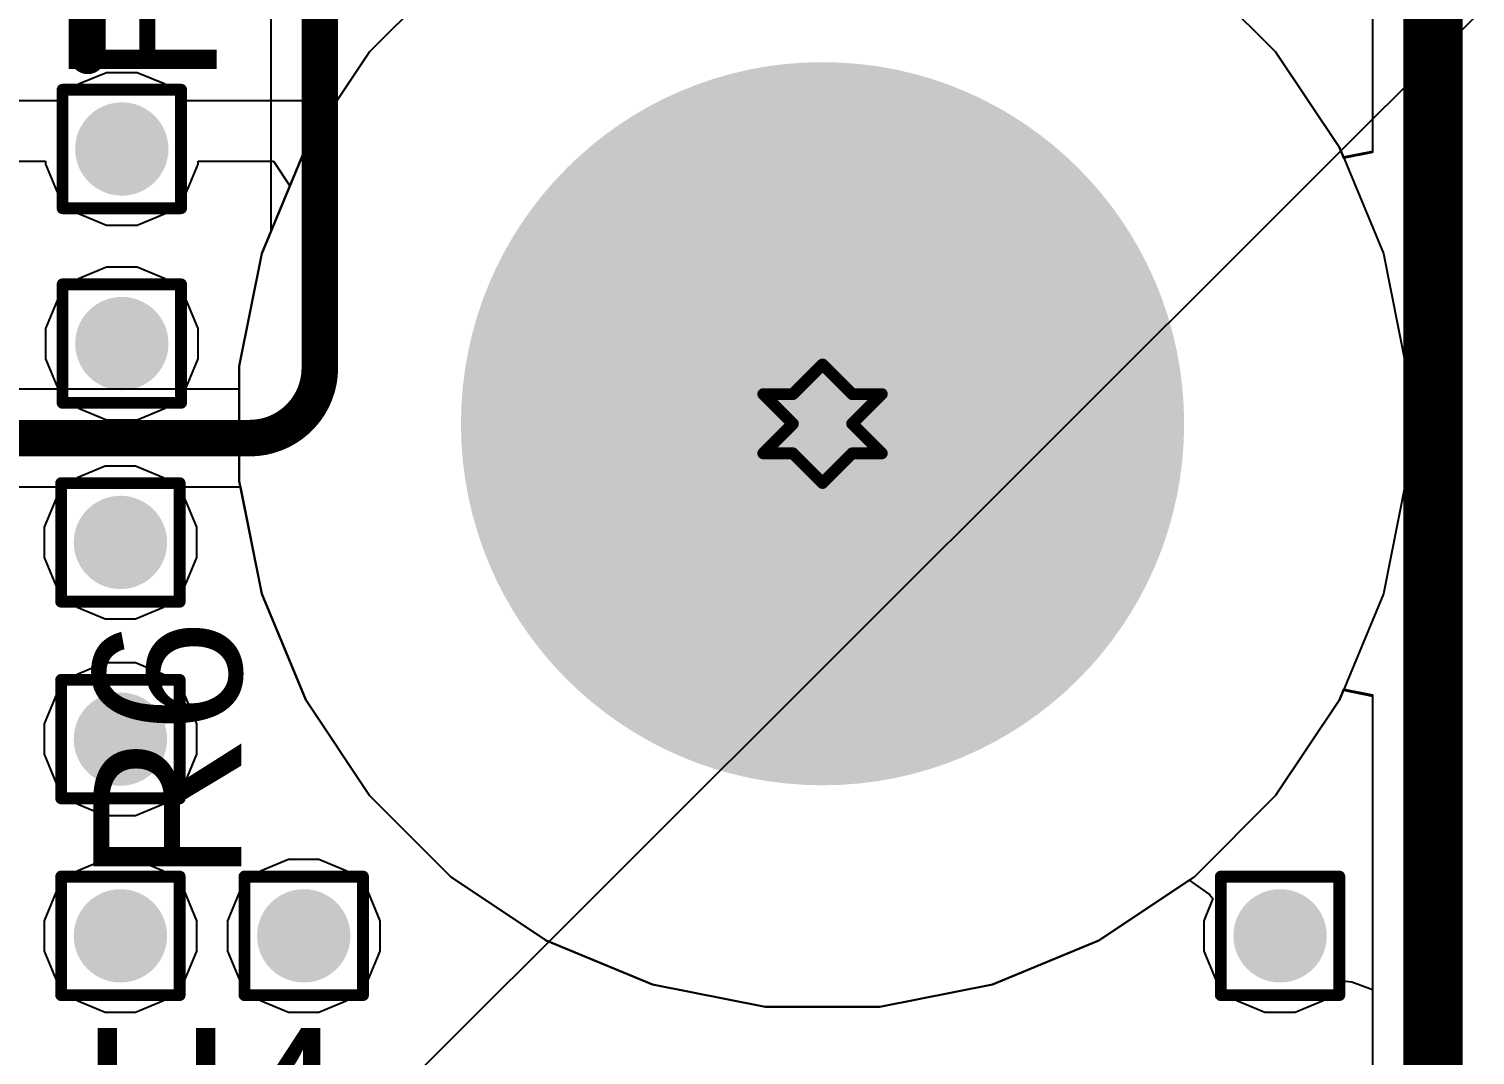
# Model space of a CAD drawing. Header units: inches. Extents: x -12 to 5355, y -7 to 5366.
# Drawn here: x 29.11 to 35.31, y 50.07 to 54.47 of the extents above; entities that cross this region are included whole.
import ezdxf

# ---------------------------------------------------------------- set-up
doc = ezdxf.new("R2010")
doc.units = ezdxf.units.IN
for name, color, linetype in [('Board Outline', 216, 'Continuous'), ('BOTTOM LAYER', 5, 'Continuous'), ('Bottom Solder', 6, 'Continuous'), ('Drill Drawing', 1, 'Continuous'), ('GROUND1', 16, 'Continuous'), ('GROUND2', 156, 'Continuous'), ('Multi-Layer', 9, 'Continuous'), ('Pad Holes', 156, 'Continuous'), ('POWER', 76, 'Continuous'), ('SIGNAL', 90, 'Continuous'), ('TOP LAYER', 1, 'Continuous'), ('Top Overlay', 2, 'Continuous'), ('Top Solder', 216, 'Continuous'), ('Via Holes', 16, 'Continuous')]:
    doc.layers.add(name, color=color, linetype=linetype)
doc.styles.add('Arial', font='', dxfattribs={"height": 0.2})
doc.styles.get('Arial').set_extended_font_data('Arial')

# ---------------------------------------------------------------- blocks, each defined once
blk = doc.blocks.new('14_VSON__4_3__B_16')
at = {"layer": 'Bottom Solder'}
blk.add_line((-0.3883, -2.2583), (-5340.3593, -5334.8835), dxfattribs=at)

msp = doc.modelspace()

# ---------------------------------------------------------------- hatches: boundary and pattern name
at = {"layer": 'BOTTOM LAYER'}
h = msp.add_hatch(color=5, dxfattribs=at)
edge = h.paths.add_edge_path()
edge.add_arc((29.5084, 53.9589), 0.2, 0, 360)
h = msp.add_hatch(color=5, dxfattribs=at)
edge = h.paths.add_edge_path()
edge.add_arc((29.5084, 53.1247), 0.2, 0, 360)
h = msp.add_hatch(color=5, dxfattribs=at)
edge = h.paths.add_edge_path()
edge.add_arc((29.5024, 52.2724), 0.2, 0, 360)
h = msp.add_hatch(color=5, dxfattribs=at)
edge = h.paths.add_edge_path()
edge.add_arc((29.5024, 51.4291), 0.2, 0, 360)
h = msp.add_hatch(color=5, dxfattribs=at)
edge = h.paths.add_edge_path()
edge.add_arc((29.5024, 50.5858), 0.2, 0, 360)
h = msp.add_hatch(color=5, dxfattribs=at)
edge = h.paths.add_edge_path()
edge.add_arc((30.2882, 50.5858), 0.2, 0, 360)
h = msp.add_hatch(color=5, dxfattribs=at)
edge = h.paths.add_edge_path()
edge.add_arc((34.4732, 50.5858), 0.2, 0, 360)
at = {"layer": 'Bottom Solder'}
h = msp.add_hatch(color=6, dxfattribs=at)
edge = h.paths.add_edge_path()
edge.add_arc((32.512, 52.7812), 0.0762, 0, 360)
at = {"layer": 'GROUND1'}
h = msp.add_hatch(color=16, dxfattribs=at)
edge = h.paths.add_edge_path()
edge.add_arc((29.5084, 53.9589), 0.2, 0, 360)
h = msp.add_hatch(color=16, dxfattribs=at)
edge = h.paths.add_edge_path()
edge.add_arc((29.5084, 53.1247), 0.2, 0, 360)
h = msp.add_hatch(color=16, dxfattribs=at)
edge = h.paths.add_edge_path()
edge.add_arc((29.5024, 52.2724), 0.2, 0, 360)
h = msp.add_hatch(color=16, dxfattribs=at)
edge = h.paths.add_edge_path()
edge.add_arc((29.5024, 51.4291), 0.2, 0, 360)
h = msp.add_hatch(color=16, dxfattribs=at)
edge = h.paths.add_edge_path()
edge.add_arc((29.5024, 50.5858), 0.2, 0, 360)
h = msp.add_hatch(color=16, dxfattribs=at)
edge = h.paths.add_edge_path()
edge.add_arc((30.2882, 50.5858), 0.2, 0, 360)
h = msp.add_hatch(color=16, dxfattribs=at)
edge = h.paths.add_edge_path()
edge.add_arc((34.4732, 50.5858), 0.2, 0, 360)
at = {"layer": 'GROUND2'}
h = msp.add_hatch(color=156, dxfattribs=at)
edge = h.paths.add_edge_path()
edge.add_arc((29.5084, 53.9589), 0.2, 0, 360)
h = msp.add_hatch(color=156, dxfattribs=at)
edge = h.paths.add_edge_path()
edge.add_arc((29.5084, 53.1247), 0.2, 0, 360)
h = msp.add_hatch(color=156, dxfattribs=at)
edge = h.paths.add_edge_path()
edge.add_arc((29.5024, 52.2724), 0.2, 0, 360)
h = msp.add_hatch(color=156, dxfattribs=at)
edge = h.paths.add_edge_path()
edge.add_arc((29.5024, 51.4291), 0.2, 0, 360)
h = msp.add_hatch(color=156, dxfattribs=at)
edge = h.paths.add_edge_path()
edge.add_arc((29.5024, 50.5858), 0.2, 0, 360)
h = msp.add_hatch(color=156, dxfattribs=at)
edge = h.paths.add_edge_path()
edge.add_arc((30.2882, 50.5858), 0.2, 0, 360)
h = msp.add_hatch(color=156, dxfattribs=at)
edge = h.paths.add_edge_path()
edge.add_arc((34.4732, 50.5858), 0.2, 0, 360)
at = {"layer": 'Pad Holes'}
h = msp.add_hatch(color=7, dxfattribs=at)
edge = h.paths.add_edge_path()
edge.add_arc((32.512, 52.7812), 1.55, 0, 360)
at = {"layer": 'POWER'}
h = msp.add_hatch(color=76, dxfattribs=at)
edge = h.paths.add_edge_path()
edge.add_arc((29.5084, 53.9589), 0.2, 0, 360)
h = msp.add_hatch(color=76, dxfattribs=at)
edge = h.paths.add_edge_path()
edge.add_arc((29.5084, 53.1247), 0.2, 0, 360)
h = msp.add_hatch(color=76, dxfattribs=at)
edge = h.paths.add_edge_path()
edge.add_arc((29.5024, 52.2724), 0.2, 0, 360)
h = msp.add_hatch(color=76, dxfattribs=at)
edge = h.paths.add_edge_path()
edge.add_arc((29.5024, 51.4291), 0.2, 0, 360)
h = msp.add_hatch(color=76, dxfattribs=at)
edge = h.paths.add_edge_path()
edge.add_arc((29.5024, 50.5858), 0.2, 0, 360)
h = msp.add_hatch(color=76, dxfattribs=at)
edge = h.paths.add_edge_path()
edge.add_arc((30.2882, 50.5858), 0.2, 0, 360)
h = msp.add_hatch(color=76, dxfattribs=at)
edge = h.paths.add_edge_path()
edge.add_arc((34.4732, 50.5858), 0.2, 0, 360)
at = {"layer": 'SIGNAL'}
h = msp.add_hatch(color=90, dxfattribs=at)
edge = h.paths.add_edge_path()
edge.add_arc((29.5084, 53.9589), 0.2, 0, 360)
h = msp.add_hatch(color=90, dxfattribs=at)
edge = h.paths.add_edge_path()
edge.add_arc((29.5084, 53.1247), 0.2, 0, 360)
h = msp.add_hatch(color=90, dxfattribs=at)
edge = h.paths.add_edge_path()
edge.add_arc((29.5024, 52.2724), 0.2, 0, 360)
h = msp.add_hatch(color=90, dxfattribs=at)
edge = h.paths.add_edge_path()
edge.add_arc((29.5024, 51.4291), 0.2, 0, 360)
h = msp.add_hatch(color=90, dxfattribs=at)
edge = h.paths.add_edge_path()
edge.add_arc((29.5024, 50.5858), 0.2, 0, 360)
h = msp.add_hatch(color=90, dxfattribs=at)
edge = h.paths.add_edge_path()
edge.add_arc((30.2882, 50.5858), 0.2, 0, 360)
h = msp.add_hatch(color=90, dxfattribs=at)
edge = h.paths.add_edge_path()
edge.add_arc((34.4732, 50.5858), 0.2, 0, 360)
at = {"layer": 'TOP LAYER'}
h = msp.add_hatch(color=1, dxfattribs=at)
edge = h.paths.add_edge_path()
edge.add_arc((29.5084, 53.9589), 0.2, 0, 360)
h = msp.add_hatch(color=1, dxfattribs=at)
edge = h.paths.add_edge_path()
edge.add_arc((29.5084, 53.1247), 0.2, 0, 360)
h = msp.add_hatch(color=1, dxfattribs=at)
edge = h.paths.add_edge_path()
edge.add_arc((29.5024, 52.2724), 0.2, 0, 360)
h = msp.add_hatch(color=1, dxfattribs=at)
edge = h.paths.add_edge_path()
edge.add_arc((29.5024, 51.4291), 0.2, 0, 360)
h = msp.add_hatch(color=1, dxfattribs=at)
edge = h.paths.add_edge_path()
edge.add_arc((29.5024, 50.5858), 0.2, 0, 360)
h = msp.add_hatch(color=1, dxfattribs=at)
edge = h.paths.add_edge_path()
edge.add_arc((30.2882, 50.5858), 0.2, 0, 360)
h = msp.add_hatch(color=1, dxfattribs=at)
edge = h.paths.add_edge_path()
edge.add_arc((34.4732, 50.5858), 0.2, 0, 360)
at = {"layer": 'Top Solder'}
h = msp.add_hatch(color=216, dxfattribs=at)
edge = h.paths.add_edge_path()
edge.add_arc((32.512, 52.7812), 0.0762, 0, 360)
at = {"layer": 'Via Holes'}
h = msp.add_hatch(color=7, dxfattribs=at)
edge = h.paths.add_edge_path()
edge.add_arc((29.5084, 53.9589), 0.1, 0, 360)
h = msp.add_hatch(color=7, dxfattribs=at)
edge = h.paths.add_edge_path()
edge.add_arc((29.5084, 53.1247), 0.1, 0, 360)
h = msp.add_hatch(color=7, dxfattribs=at)
edge = h.paths.add_edge_path()
edge.add_arc((29.5024, 52.2724), 0.1, 0, 360)
h = msp.add_hatch(color=7, dxfattribs=at)
edge = h.paths.add_edge_path()
edge.add_arc((29.5024, 51.4291), 0.1, 0, 360)
h = msp.add_hatch(color=7, dxfattribs=at)
edge = h.paths.add_edge_path()
edge.add_arc((29.5024, 50.5858), 0.1, 0, 360)
h = msp.add_hatch(color=7, dxfattribs=at)
edge = h.paths.add_edge_path()
edge.add_arc((30.2882, 50.5858), 0.1, 0, 360)
h = msp.add_hatch(color=7, dxfattribs=at)
edge = h.paths.add_edge_path()
edge.add_arc((34.4732, 50.5858), 0.1, 0, 360)

# ---------------------------------------------------------------- linework, layer by layer
at = {"layer": 'Board Outline'}
msp.add_lwpolyline([(35.1282, 75.0062, 0.254, 0.254, 0), (35.1282, 0, 0.254, 0.254, 0)], format="xyseb", dxfattribs=at)
at = {"layer": 'BOTTOM LAYER'}
for p, q in [((34.8692, 62.357), (34.8692, 53.9486)), ((30.1478, 58.4719), (30.1478, 53.6064)), ((34.4539, 54.3749), (34.1057, 54.7231)), ((34.7275, 53.9654), (34.4539, 54.3749)), ((34.7447, 53.9238), (34.7275, 53.9654)), ((34.8692, 53.9486), (34.7447, 53.9238)), ((30.1478, 53.6064), (30.1081, 53.5104)), ((30.1081, 53.5104), (30.012, 53.0274)), ((30.012, 53.0274), (30.012, 52.9287)), ((30.012, 52.9287), (28.8282, 52.9287)), ((28.8282, 52.51), (30.017, 52.51)), ((30.017, 52.51), (30.1081, 52.052)), ((30.1081, 52.052), (30.2965, 51.597)), ((34.7275, 51.597), (34.7447, 51.6385)), ((34.7447, 51.6385), (34.8692, 51.6138)), ((30.2965, 51.597), (30.5701, 51.1875)), ((34.4539, 51.1875), (34.7275, 51.597)), ((34.8692, 51.6138), (34.8692, 0.259)), ((30.5701, 51.1875), (30.9183, 50.8393)), ((34.1057, 50.8393), (34.4539, 51.1875)), ((30.9183, 50.8393), (31.3278, 50.5657)), ((33.6962, 50.5657), (34.1057, 50.8393)), ((31.3278, 50.5657), (31.7828, 50.3773)), ((33.2412, 50.3773), (33.6962, 50.5657)), ((31.7828, 50.3773), (32.2658, 50.2812)), ((32.7582, 50.2812), (33.2412, 50.3773)), ((32.2658, 50.2812), (32.7582, 50.2812))]:
    msp.add_line(p, q, dxfattribs=at)
for points in [[(30.3572, 53.0204, 0.1567, 0.1567, 0), (30.3572, 59.4104, 0.1567, 0.1567, 0)], [(29.3624, 54.356, 0.1524, 0.1524, 0), (29.3624, 57.65, 0.1524, 0.1524, 0)], [(30.3572, 53.0204, 0.1567, 0.1567, -0.414214), (30.0562, 52.7194, 0.1567, 0.1567, 0)], [(28.5752, 52.7194, 0.1567, 0.1567, 0), (30.0562, 52.7194, 0.1567, 0.1567, 0)]]:
    msp.add_lwpolyline(points, format="xyseb", dxfattribs=at)
for points in [[(29.3243, 54.356, 0.0762, 0.0762, 1), (29.4005, 54.356, 0.0762, 0.0762, 1)], [(30.318, 53.0204, 0.0783, 0.0783, 1), (30.3964, 53.0204, 0.0783, 0.0783, 1)], [(30.318, 53.0204, 0.0783, 0.0783, 1), (30.3964, 53.0204, 0.0783, 0.0783, 1)], [(30.017, 52.7194, 0.0783, 0.0783, 1), (30.0953, 52.7194, 0.0783, 0.0783, 1)], [(30.017, 52.7194, 0.0783, 0.0783, 1), (30.0953, 52.7194, 0.0783, 0.0783, 1)]]:
    msp.add_lwpolyline(points, format="xyseb", close=True, dxfattribs=at)
at = {"layer": 'Drill Drawing'}
for points in [[(29.2544, 54.2129, 0.0508, 0.0508, 0), (29.7624, 54.2129, 0.0508, 0.0508, 0)], [(29.2544, 53.7049, 0.0508, 0.0508, 0), (29.2544, 54.2129, 0.0508, 0.0508, 0)], [(29.7624, 53.7049, 0.0508, 0.0508, 0), (29.7624, 54.2129, 0.0508, 0.0508, 0)], [(29.2544, 53.7049, 0.0508, 0.0508, 0), (29.7624, 53.7049, 0.0508, 0.0508, 0)], [(29.2544, 53.3787, 0.0508, 0.0508, 0), (29.7624, 53.3787, 0.0508, 0.0508, 0)], [(29.2544, 52.8707, 0.0508, 0.0508, 0), (29.2544, 53.3787, 0.0508, 0.0508, 0)], [(29.7624, 52.8707, 0.0508, 0.0508, 0), (29.7624, 53.3787, 0.0508, 0.0508, 0)], [(32.385, 52.9082, 0.0508, 0.0508, 0), (32.512, 53.0352, 0.0508, 0.0508, 0)], [(32.512, 53.0352, 0.0508, 0.0508, 0), (32.639, 52.9082, 0.0508, 0.0508, 0)], [(29.2544, 52.8707, 0.0508, 0.0508, 0), (29.7624, 52.8707, 0.0508, 0.0508, 0)], [(32.258, 52.9082, 0.0508, 0.0508, 0), (32.385, 52.7812, 0.0508, 0.0508, 0)], [(32.258, 52.9082, 0.0508, 0.0508, 0), (32.385, 52.9082, 0.0508, 0.0508, 0)], [(32.639, 52.9082, 0.0508, 0.0508, 0), (32.766, 52.9082, 0.0508, 0.0508, 0)], [(32.639, 52.7812, 0.0508, 0.0508, 0), (32.766, 52.9082, 0.0508, 0.0508, 0)], [(32.258, 52.6542, 0.0508, 0.0508, 0), (32.385, 52.7812, 0.0508, 0.0508, 0)], [(32.639, 52.7812, 0.0508, 0.0508, 0), (32.766, 52.6542, 0.0508, 0.0508, 0)], [(32.258, 52.6542, 0.0508, 0.0508, 0), (32.385, 52.6542, 0.0508, 0.0508, 0)], [(32.385, 52.6542, 0.0508, 0.0508, 0), (32.512, 52.5272, 0.0508, 0.0508, 0)], [(32.512, 52.5272, 0.0508, 0.0508, 0), (32.639, 52.6542, 0.0508, 0.0508, 0)], [(32.639, 52.6542, 0.0508, 0.0508, 0), (32.766, 52.6542, 0.0508, 0.0508, 0)], [(29.2484, 52.5264, 0.0508, 0.0508, 0), (29.7564, 52.5264, 0.0508, 0.0508, 0)], [(29.2484, 52.0184, 0.0508, 0.0508, 0), (29.2484, 52.5264, 0.0508, 0.0508, 0)], [(29.7564, 52.0184, 0.0508, 0.0508, 0), (29.7564, 52.5264, 0.0508, 0.0508, 0)], [(29.2484, 52.0184, 0.0508, 0.0508, 0), (29.7564, 52.0184, 0.0508, 0.0508, 0)], [(29.2484, 51.6831, 0.0508, 0.0508, 0), (29.7564, 51.6831, 0.0508, 0.0508, 0)], [(29.2484, 51.1751, 0.0508, 0.0508, 0), (29.2484, 51.6831, 0.0508, 0.0508, 0)], [(29.7564, 51.1751, 0.0508, 0.0508, 0), (29.7564, 51.6831, 0.0508, 0.0508, 0)], [(29.2484, 51.1751, 0.0508, 0.0508, 0), (29.7564, 51.1751, 0.0508, 0.0508, 0)], [(29.2484, 50.8398, 0.0508, 0.0508, 0), (29.7564, 50.8398, 0.0508, 0.0508, 0)], [(29.2484, 50.3318, 0.0508, 0.0508, 0), (29.2484, 50.8398, 0.0508, 0.0508, 0)], [(29.7564, 50.3318, 0.0508, 0.0508, 0), (29.7564, 50.8398, 0.0508, 0.0508, 0)], [(30.0342, 50.8398, 0.0508, 0.0508, 0), (30.5422, 50.8398, 0.0508, 0.0508, 0)], [(30.0342, 50.3318, 0.0508, 0.0508, 0), (30.0342, 50.8398, 0.0508, 0.0508, 0)], [(30.5422, 50.3318, 0.0508, 0.0508, 0), (30.5422, 50.8398, 0.0508, 0.0508, 0)], [(34.2192, 50.8398, 0.0508, 0.0508, 0), (34.7272, 50.8398, 0.0508, 0.0508, 0)], [(34.2192, 50.3318, 0.0508, 0.0508, 0), (34.2192, 50.8398, 0.0508, 0.0508, 0)], [(34.7272, 50.3318, 0.0508, 0.0508, 0), (34.7272, 50.8398, 0.0508, 0.0508, 0)], [(29.2484, 50.3318, 0.0508, 0.0508, 0), (29.7564, 50.3318, 0.0508, 0.0508, 0)], [(30.0342, 50.3318, 0.0508, 0.0508, 0), (30.5422, 50.3318, 0.0508, 0.0508, 0)], [(34.2192, 50.3318, 0.0508, 0.0508, 0), (34.7272, 50.3318, 0.0508, 0.0508, 0)]]:
    msp.add_lwpolyline(points, format="xyseb", dxfattribs=at)
for points in [[(29.2417, 54.2129, 0.0254, 0.0254, 1), (29.2671, 54.2129, 0.0254, 0.0254, 1)], [(29.2417, 54.2129, 0.0254, 0.0254, 1), (29.2671, 54.2129, 0.0254, 0.0254, 1)], [(29.7497, 54.2129, 0.0254, 0.0254, 1), (29.7751, 54.2129, 0.0254, 0.0254, 1)], [(29.7497, 54.2129, 0.0254, 0.0254, 1), (29.7751, 54.2129, 0.0254, 0.0254, 1)], [(29.2417, 53.7049, 0.0254, 0.0254, 1), (29.2671, 53.7049, 0.0254, 0.0254, 1)], [(29.2417, 53.7049, 0.0254, 0.0254, 1), (29.2671, 53.7049, 0.0254, 0.0254, 1)], [(29.7497, 53.7049, 0.0254, 0.0254, 1), (29.7751, 53.7049, 0.0254, 0.0254, 1)], [(29.7497, 53.7049, 0.0254, 0.0254, 1), (29.7751, 53.7049, 0.0254, 0.0254, 1)], [(29.2417, 53.3787, 0.0254, 0.0254, 1), (29.2671, 53.3787, 0.0254, 0.0254, 1)], [(29.2417, 53.3787, 0.0254, 0.0254, 1), (29.2671, 53.3787, 0.0254, 0.0254, 1)], [(29.7497, 53.3787, 0.0254, 0.0254, 1), (29.7751, 53.3787, 0.0254, 0.0254, 1)], [(29.7497, 53.3787, 0.0254, 0.0254, 1), (29.7751, 53.3787, 0.0254, 0.0254, 1)], [(32.4993, 53.0352, 0.0254, 0.0254, 1), (32.5247, 53.0352, 0.0254, 0.0254, 1)], [(32.4993, 53.0352, 0.0254, 0.0254, 1), (32.5247, 53.0352, 0.0254, 0.0254, 1)], [(29.2417, 52.8707, 0.0254, 0.0254, 1), (29.2671, 52.8707, 0.0254, 0.0254, 1)], [(29.2417, 52.8707, 0.0254, 0.0254, 1), (29.2671, 52.8707, 0.0254, 0.0254, 1)], [(29.7497, 52.8707, 0.0254, 0.0254, 1), (29.7751, 52.8707, 0.0254, 0.0254, 1)], [(29.7497, 52.8707, 0.0254, 0.0254, 1), (29.7751, 52.8707, 0.0254, 0.0254, 1)], [(32.2453, 52.9082, 0.0254, 0.0254, 1), (32.2707, 52.9082, 0.0254, 0.0254, 1)], [(32.2453, 52.9082, 0.0254, 0.0254, 1), (32.2707, 52.9082, 0.0254, 0.0254, 1)], [(32.3723, 52.9082, 0.0254, 0.0254, 1), (32.3977, 52.9082, 0.0254, 0.0254, 1)], [(32.3723, 52.9082, 0.0254, 0.0254, 1), (32.3977, 52.9082, 0.0254, 0.0254, 1)], [(32.6263, 52.9082, 0.0254, 0.0254, 1), (32.6517, 52.9082, 0.0254, 0.0254, 1)], [(32.6263, 52.9082, 0.0254, 0.0254, 1), (32.6517, 52.9082, 0.0254, 0.0254, 1)], [(32.7533, 52.9082, 0.0254, 0.0254, 1), (32.7787, 52.9082, 0.0254, 0.0254, 1)], [(32.7533, 52.9082, 0.0254, 0.0254, 1), (32.7787, 52.9082, 0.0254, 0.0254, 1)], [(32.3723, 52.7812, 0.0254, 0.0254, 1), (32.3977, 52.7812, 0.0254, 0.0254, 1)], [(32.3723, 52.7812, 0.0254, 0.0254, 1), (32.3977, 52.7812, 0.0254, 0.0254, 1)], [(32.6263, 52.7812, 0.0254, 0.0254, 1), (32.6517, 52.7812, 0.0254, 0.0254, 1)], [(32.6263, 52.7812, 0.0254, 0.0254, 1), (32.6517, 52.7812, 0.0254, 0.0254, 1)], [(32.2453, 52.6542, 0.0254, 0.0254, 1), (32.2707, 52.6542, 0.0254, 0.0254, 1)], [(32.2453, 52.6542, 0.0254, 0.0254, 1), (32.2707, 52.6542, 0.0254, 0.0254, 1)], [(32.3723, 52.6542, 0.0254, 0.0254, 1), (32.3977, 52.6542, 0.0254, 0.0254, 1)], [(32.3723, 52.6542, 0.0254, 0.0254, 1), (32.3977, 52.6542, 0.0254, 0.0254, 1)], [(32.6263, 52.6542, 0.0254, 0.0254, 1), (32.6517, 52.6542, 0.0254, 0.0254, 1)], [(32.6263, 52.6542, 0.0254, 0.0254, 1), (32.6517, 52.6542, 0.0254, 0.0254, 1)], [(32.7533, 52.6542, 0.0254, 0.0254, 1), (32.7787, 52.6542, 0.0254, 0.0254, 1)], [(32.7533, 52.6542, 0.0254, 0.0254, 1), (32.7787, 52.6542, 0.0254, 0.0254, 1)], [(29.2357, 52.5264, 0.0254, 0.0254, 1), (29.2611, 52.5264, 0.0254, 0.0254, 1)], [(29.2357, 52.5264, 0.0254, 0.0254, 1), (29.2611, 52.5264, 0.0254, 0.0254, 1)], [(29.7437, 52.5264, 0.0254, 0.0254, 1), (29.7691, 52.5264, 0.0254, 0.0254, 1)], [(29.7437, 52.5264, 0.0254, 0.0254, 1), (29.7691, 52.5264, 0.0254, 0.0254, 1)], [(32.4993, 52.5272, 0.0254, 0.0254, 1), (32.5247, 52.5272, 0.0254, 0.0254, 1)], [(32.4993, 52.5272, 0.0254, 0.0254, 1), (32.5247, 52.5272, 0.0254, 0.0254, 1)], [(29.2357, 52.0184, 0.0254, 0.0254, 1), (29.2611, 52.0184, 0.0254, 0.0254, 1)], [(29.2357, 52.0184, 0.0254, 0.0254, 1), (29.2611, 52.0184, 0.0254, 0.0254, 1)], [(29.7437, 52.0184, 0.0254, 0.0254, 1), (29.7691, 52.0184, 0.0254, 0.0254, 1)], [(29.7437, 52.0184, 0.0254, 0.0254, 1), (29.7691, 52.0184, 0.0254, 0.0254, 1)], [(29.2357, 51.6831, 0.0254, 0.0254, 1), (29.2611, 51.6831, 0.0254, 0.0254, 1)], [(29.2357, 51.6831, 0.0254, 0.0254, 1), (29.2611, 51.6831, 0.0254, 0.0254, 1)], [(29.7437, 51.6831, 0.0254, 0.0254, 1), (29.7691, 51.6831, 0.0254, 0.0254, 1)], [(29.7437, 51.6831, 0.0254, 0.0254, 1), (29.7691, 51.6831, 0.0254, 0.0254, 1)], [(29.2357, 51.1751, 0.0254, 0.0254, 1), (29.2611, 51.1751, 0.0254, 0.0254, 1)], [(29.2357, 51.1751, 0.0254, 0.0254, 1), (29.2611, 51.1751, 0.0254, 0.0254, 1)], [(29.7437, 51.1751, 0.0254, 0.0254, 1), (29.7691, 51.1751, 0.0254, 0.0254, 1)], [(29.7437, 51.1751, 0.0254, 0.0254, 1), (29.7691, 51.1751, 0.0254, 0.0254, 1)], [(29.2357, 50.8398, 0.0254, 0.0254, 1), (29.2611, 50.8398, 0.0254, 0.0254, 1)], [(29.2357, 50.8398, 0.0254, 0.0254, 1), (29.2611, 50.8398, 0.0254, 0.0254, 1)], [(29.7437, 50.8398, 0.0254, 0.0254, 1), (29.7691, 50.8398, 0.0254, 0.0254, 1)], [(29.7437, 50.8398, 0.0254, 0.0254, 1), (29.7691, 50.8398, 0.0254, 0.0254, 1)], [(30.0215, 50.8398, 0.0254, 0.0254, 1), (30.0469, 50.8398, 0.0254, 0.0254, 1)], [(30.0215, 50.8398, 0.0254, 0.0254, 1), (30.0469, 50.8398, 0.0254, 0.0254, 1)], [(30.5295, 50.8398, 0.0254, 0.0254, 1), (30.5549, 50.8398, 0.0254, 0.0254, 1)], [(30.5295, 50.8398, 0.0254, 0.0254, 1), (30.5549, 50.8398, 0.0254, 0.0254, 1)], [(34.2065, 50.8398, 0.0254, 0.0254, 1), (34.2319, 50.8398, 0.0254, 0.0254, 1)], [(34.2065, 50.8398, 0.0254, 0.0254, 1), (34.2319, 50.8398, 0.0254, 0.0254, 1)], [(34.7145, 50.8398, 0.0254, 0.0254, 1), (34.7399, 50.8398, 0.0254, 0.0254, 1)], [(34.7145, 50.8398, 0.0254, 0.0254, 1), (34.7399, 50.8398, 0.0254, 0.0254, 1)], [(29.2357, 50.3318, 0.0254, 0.0254, 1), (29.2611, 50.3318, 0.0254, 0.0254, 1)], [(29.2357, 50.3318, 0.0254, 0.0254, 1), (29.2611, 50.3318, 0.0254, 0.0254, 1)], [(29.7437, 50.3318, 0.0254, 0.0254, 1), (29.7691, 50.3318, 0.0254, 0.0254, 1)], [(29.7437, 50.3318, 0.0254, 0.0254, 1), (29.7691, 50.3318, 0.0254, 0.0254, 1)], [(30.0215, 50.3318, 0.0254, 0.0254, 1), (30.0469, 50.3318, 0.0254, 0.0254, 1)], [(30.0215, 50.3318, 0.0254, 0.0254, 1), (30.0469, 50.3318, 0.0254, 0.0254, 1)], [(30.5295, 50.3318, 0.0254, 0.0254, 1), (30.5549, 50.3318, 0.0254, 0.0254, 1)], [(30.5295, 50.3318, 0.0254, 0.0254, 1), (30.5549, 50.3318, 0.0254, 0.0254, 1)], [(34.2065, 50.3318, 0.0254, 0.0254, 1), (34.2319, 50.3318, 0.0254, 0.0254, 1)], [(34.2065, 50.3318, 0.0254, 0.0254, 1), (34.2319, 50.3318, 0.0254, 0.0254, 1)], [(34.7145, 50.3318, 0.0254, 0.0254, 1), (34.7399, 50.3318, 0.0254, 0.0254, 1)], [(34.7145, 50.3318, 0.0254, 0.0254, 1), (34.7399, 50.3318, 0.0254, 0.0254, 1)]]:
    msp.add_lwpolyline(points, format="xyseb", close=True, dxfattribs=at)
at = {"layer": 'GROUND1'}
for p, q in [((34.8692, 62.357), (34.8692, 53.9486)), ((30.9183, 54.7231), (30.5701, 54.3749)), ((34.4539, 54.3749), (34.1057, 54.7231)), ((30.5701, 54.3749), (30.2965, 53.9654)), ((34.7275, 53.9654), (34.4539, 54.3749)), ((30.2965, 53.9654), (30.1081, 53.5104)), ((34.7447, 53.9238), (34.7275, 53.9654)), ((34.8692, 53.9486), (34.7447, 53.9238)), ((30.1081, 53.5104), (30.012, 53.0274)), ((30.012, 53.0274), (30.012, 52.535)), ((30.012, 52.535), (30.1081, 52.052)), ((30.1081, 52.052), (30.2965, 51.597)), ((34.7275, 51.597), (34.7447, 51.6385)), ((34.7447, 51.6385), (34.8692, 51.6138)), ((30.2965, 51.597), (30.5701, 51.1875)), ((34.4539, 51.1875), (34.7275, 51.597)), ((34.8692, 51.6138), (34.8692, 0.259)), ((30.5701, 51.1875), (30.9183, 50.8393)), ((34.1057, 50.8393), (34.4539, 51.1875)), ((30.9183, 50.8393), (31.3278, 50.5657)), ((33.6962, 50.5657), (34.1057, 50.8393)), ((31.3278, 50.5657), (31.7828, 50.3773)), ((33.2412, 50.3773), (33.6962, 50.5657)), ((31.7828, 50.3773), (32.2658, 50.2812)), ((32.7582, 50.2812), (33.2412, 50.3773)), ((32.2658, 50.2812), (32.7582, 50.2812))]:
    msp.add_line(p, q, dxfattribs=at)
at = {"layer": 'GROUND2'}
for p, q in [((34.8692, 62.357), (34.8692, 53.9435)), ((30.9183, 54.7231), (30.5701, 54.3749)), ((34.4539, 54.3749), (34.1057, 54.7231)), ((30.5701, 54.3749), (30.2965, 53.9654)), ((34.7275, 53.9654), (34.4539, 54.3749)), ((30.2965, 53.9654), (30.1081, 53.5104)), ((34.7466, 53.9191), (34.7275, 53.9654)), ((34.8692, 53.9435), (34.7466, 53.9191)), ((30.1081, 53.5104), (30.012, 53.0274)), ((30.012, 53.0274), (30.012, 52.535)), ((30.012, 52.535), (30.1081, 52.052)), ((30.1081, 52.052), (30.2965, 51.597)), ((34.7275, 51.597), (34.7466, 51.6433)), ((34.7466, 51.6433), (34.8692, 51.6189)), ((30.2965, 51.597), (30.5701, 51.1875)), ((34.4539, 51.1875), (34.7275, 51.597)), ((34.8692, 51.6189), (34.8692, 0.259)), ((30.5701, 51.1875), (30.9183, 50.8393)), ((34.1057, 50.8393), (34.4539, 51.1875)), ((30.9183, 50.8393), (31.3278, 50.5657)), ((33.6962, 50.5657), (34.1057, 50.8393)), ((31.3278, 50.5657), (31.7828, 50.3773)), ((33.2412, 50.3773), (33.6962, 50.5657)), ((31.7828, 50.3773), (32.2658, 50.2812)), ((32.7582, 50.2812), (33.2412, 50.3773)), ((32.2658, 50.2812), (32.7582, 50.2812))]:
    msp.add_line(p, q, dxfattribs=at)
at = {"layer": 'Multi-Layer'}
for p, q in [((30.5701, 54.3749), (30.9183, 54.7231)), ((34.1057, 54.7231), (34.4539, 54.3749)), ((30.2965, 53.9654), (30.5701, 54.3749)), ((34.4539, 54.3749), (34.7275, 53.9654)), ((30.1081, 53.5104), (30.2965, 53.9654)), ((34.7275, 53.9654), (34.9159, 53.5104)), ((30.012, 53.0274), (30.1081, 53.5104)), ((34.9159, 53.5104), (35.012, 53.0274)), ((30.012, 52.7812), (30.012, 53.0274)), ((35.012, 53.0274), (35.012, 52.7812)), ((30.012, 52.535), (30.012, 52.7812)), ((35.012, 52.7812), (35.012, 52.535)), ((30.1081, 52.052), (30.012, 52.535)), ((35.012, 52.535), (34.9159, 52.052)), ((30.2965, 51.597), (30.1081, 52.052)), ((34.9159, 52.052), (34.7275, 51.597)), ((30.5701, 51.1875), (30.2965, 51.597)), ((34.7275, 51.597), (34.4539, 51.1875)), ((30.9183, 50.8393), (30.5701, 51.1875)), ((34.4539, 51.1875), (34.1057, 50.8393)), ((31.3278, 50.5657), (30.9183, 50.8393)), ((34.1057, 50.8393), (33.6962, 50.5657)), ((31.7828, 50.3773), (31.3278, 50.5657)), ((33.6962, 50.5657), (33.2412, 50.3773)), ((32.2658, 50.2812), (31.7828, 50.3773)), ((33.2412, 50.3773), (32.7582, 50.2812)), ((32.512, 50.2812), (32.2658, 50.2812)), ((32.512, 50.2812), (32.512, 50.2812)), ((32.7582, 50.2812), (32.512, 50.2812))]:
    msp.add_line(p, q, dxfattribs=at)
at = {"layer": 'POWER'}
for p, q in [((30.9183, 54.7231), (30.5701, 54.3749)), ((30.5701, 54.3749), (30.4303, 54.1656)), ((29.4434, 54.2859), (29.3232, 54.2361)), ((29.5735, 54.2859), (29.4434, 54.2859)), ((29.6937, 54.2361), (29.5735, 54.2859)), ((29.3232, 54.2361), (29.2527, 54.1656)), ((29.7642, 54.1656), (29.6937, 54.2361)), ((29.2527, 54.1656), (23.3832, 54.1656)), ((30.4303, 54.1656), (29.7642, 54.1656)), ((23.3832, 53.9066), (29.1814, 53.9066)), ((29.1814, 53.9066), (29.1814, 53.8939)), ((29.1814, 53.8939), (29.2312, 53.7737)), ((29.7857, 53.7737), (29.8354, 53.8939)), ((29.8354, 53.8939), (29.8354, 53.9066)), ((29.8354, 53.9066), (30.1579, 53.9066)), ((30.1579, 53.9066), (30.2284, 53.801)), ((29.2312, 53.7737), (29.3232, 53.6817)), ((29.6937, 53.6817), (29.7857, 53.7737)), ((30.2284, 53.801), (30.1081, 53.5104)), ((29.3232, 53.6817), (29.4434, 53.6319)), ((29.4434, 53.6319), (29.5735, 53.6319)), ((29.5735, 53.6319), (29.6937, 53.6817)), ((30.1081, 53.5104), (30.012, 53.0274)), ((29.4434, 53.4517), (29.3232, 53.4019)), ((29.5735, 53.4517), (29.4434, 53.4517)), ((29.6937, 53.4019), (29.5735, 53.4517)), ((29.3232, 53.4019), (29.2312, 53.3099)), ((29.7857, 53.3099), (29.6937, 53.4019)), ((29.2312, 53.3099), (29.1814, 53.1897)), ((29.8354, 53.1897), (29.7857, 53.3099)), ((29.1814, 53.1897), (29.1814, 53.0597)), ((29.8354, 53.0597), (29.8354, 53.1897)), ((29.1814, 53.0597), (29.2312, 52.9395)), ((29.7857, 52.9395), (29.8354, 53.0597)), ((30.012, 53.0274), (30.012, 52.535)), ((29.2312, 52.9395), (29.3232, 52.8475)), ((29.6937, 52.8475), (29.7857, 52.9395)), ((29.3232, 52.8475), (29.4434, 52.7977)), ((29.5735, 52.7977), (29.6937, 52.8475)), ((29.4434, 52.7977), (29.5735, 52.7977)), ((29.4373, 52.5994), (29.3171, 52.5496)), ((29.5674, 52.5994), (29.4373, 52.5994)), ((29.6876, 52.5496), (29.5674, 52.5994)), ((29.3171, 52.5496), (29.2252, 52.4576)), ((29.7796, 52.4576), (29.6876, 52.5496)), ((30.012, 52.535), (30.1081, 52.052)), ((29.2252, 52.4576), (29.1754, 52.3374)), ((29.8294, 52.3374), (29.7796, 52.4576)), ((29.1754, 52.3374), (29.1754, 52.2073)), ((29.8294, 52.2073), (29.8294, 52.3374)), ((29.1754, 52.2073), (29.2252, 52.0871)), ((29.7796, 52.0871), (29.8294, 52.2073)), ((29.2252, 52.0871), (29.3171, 51.9951)), ((29.6876, 51.9951), (29.7796, 52.0871)), ((30.1081, 52.052), (30.2965, 51.597)), ((29.3171, 51.9951), (29.4373, 51.9454)), ((29.5674, 51.9454), (29.6876, 51.9951)), ((29.4373, 51.9454), (29.5674, 51.9454)), ((29.3171, 51.7063), (29.2252, 51.6143)), ((29.4373, 51.7561), (29.3171, 51.7063)), ((29.5674, 51.7561), (29.4373, 51.7561)), ((29.6876, 51.7063), (29.5674, 51.7561)), ((29.7796, 51.6143), (29.6876, 51.7063)), ((29.2252, 51.6143), (29.1754, 51.4941)), ((29.8294, 51.4941), (29.7796, 51.6143)), ((30.2965, 51.597), (30.5701, 51.1875)), ((29.1754, 51.4941), (29.1754, 51.364)), ((29.8294, 51.364), (29.8294, 51.4941)), ((29.1754, 51.364), (29.2252, 51.2438)), ((29.7796, 51.2438), (29.8294, 51.364)), ((29.2252, 51.2438), (29.3171, 51.1519)), ((29.6876, 51.1519), (29.7796, 51.2438)), ((29.3171, 51.1519), (29.4373, 51.1021)), ((29.5674, 51.1021), (29.6876, 51.1519)), ((30.5701, 51.1875), (30.9183, 50.8393)), ((29.4373, 51.1021), (29.5674, 51.1021)), ((29.4373, 50.9128), (29.3171, 50.863)), ((29.5674, 50.9128), (29.4373, 50.9128)), ((29.6876, 50.863), (29.5674, 50.9128)), ((30.2232, 50.9128), (30.103, 50.863)), ((30.3533, 50.9128), (30.2232, 50.9128)), ((30.4735, 50.863), (30.3533, 50.9128)), ((29.3171, 50.863), (29.2251, 50.771)), ((29.7796, 50.771), (29.6876, 50.863)), ((30.103, 50.863), (30.011, 50.771)), ((30.5654, 50.771), (30.4735, 50.863)), ((30.9183, 50.8393), (31.3278, 50.5657)), ((29.2251, 50.771), (29.1754, 50.6508)), ((29.8294, 50.6508), (29.7796, 50.771)), ((30.011, 50.771), (29.9612, 50.6508)), ((30.6152, 50.6508), (30.5654, 50.771)), ((33.6962, 50.5657), (34.0835, 50.8245)), ((34.0835, 50.8245), (34.1707, 50.7626)), ((34.1853, 50.7453), (34.1462, 50.6508)), ((34.1707, 50.7626), (34.1853, 50.7453)), ((29.1754, 50.6508), (29.1754, 50.5208)), ((29.8294, 50.5208), (29.8294, 50.6508)), ((29.9612, 50.6508), (29.9612, 50.5208)), ((30.6152, 50.5208), (30.6152, 50.6508)), ((34.1462, 50.6508), (34.1462, 50.5208)), ((29.1754, 50.5208), (29.2251, 50.4006)), ((29.7796, 50.4006), (29.8294, 50.5208)), ((29.9612, 50.5208), (30.011, 50.4006)), ((30.5654, 50.4006), (30.6152, 50.5208)), ((31.3278, 50.5657), (31.7828, 50.3773)), ((33.2412, 50.3773), (33.6962, 50.5657)), ((34.1462, 50.5208), (34.196, 50.4006)), ((29.2251, 50.4006), (29.3171, 50.3086)), ((29.6876, 50.3086), (29.7796, 50.4006)), ((30.011, 50.4006), (30.103, 50.3086)), ((30.4735, 50.3086), (30.5654, 50.4006)), ((34.196, 50.4006), (34.2879, 50.3086)), ((31.7828, 50.3773), (32.2658, 50.2812)), ((32.7582, 50.2812), (33.2412, 50.3773)), ((34.6584, 50.3086), (34.7422, 50.3924)), ((34.7422, 50.3924), (34.7813, 50.3889)), ((34.7813, 50.3889), (34.8692, 50.3556)), ((34.8692, 50.3556), (34.8692, 49.9727)), ((29.3171, 50.3086), (29.4373, 50.2588)), ((29.5674, 50.2588), (29.6876, 50.3086)), ((30.103, 50.3086), (30.2232, 50.2588)), ((30.3533, 50.2588), (30.4735, 50.3086)), ((32.2658, 50.2812), (32.7582, 50.2812)), ((34.2879, 50.3086), (34.4081, 50.2588)), ((34.5382, 50.2588), (34.6584, 50.3086)), ((29.4373, 50.2588), (29.5674, 50.2588)), ((30.2232, 50.2588), (30.3533, 50.2588)), ((34.4081, 50.2588), (34.5382, 50.2588))]:
    msp.add_line(p, q, dxfattribs=at)
at = {"layer": 'SIGNAL'}
for p, q in [((34.8692, 62.357), (34.8692, 53.9435)), ((30.9183, 54.7231), (30.5701, 54.3749)), ((34.4539, 54.3749), (34.1057, 54.7231)), ((30.5701, 54.3749), (30.2965, 53.9654)), ((34.7275, 53.9654), (34.4539, 54.3749)), ((30.2965, 53.9654), (30.1081, 53.5104)), ((34.7466, 53.9191), (34.7275, 53.9654)), ((34.8692, 53.9435), (34.7466, 53.9191)), ((30.1081, 53.5104), (30.012, 53.0274)), ((30.012, 53.0274), (30.012, 52.535)), ((30.012, 52.535), (30.1081, 52.052)), ((30.1081, 52.052), (30.2965, 51.597)), ((34.7275, 51.597), (34.7466, 51.6433)), ((34.7466, 51.6433), (34.8692, 51.6189)), ((30.2965, 51.597), (30.5701, 51.1875)), ((34.4539, 51.1875), (34.7275, 51.597)), ((34.8692, 51.6189), (34.8692, 46.892)), ((30.5701, 51.1875), (30.9183, 50.8393)), ((34.1057, 50.8393), (34.4539, 51.1875)), ((30.9183, 50.8393), (31.3278, 50.5657)), ((33.6962, 50.5657), (34.1057, 50.8393)), ((31.3278, 50.5657), (31.7828, 50.3773)), ((33.2412, 50.3773), (33.6962, 50.5657)), ((31.7828, 50.3773), (32.2658, 50.2812)), ((32.7582, 50.2812), (33.2412, 50.3773)), ((32.2658, 50.2812), (32.7582, 50.2812))]:
    msp.add_line(p, q, dxfattribs=at)
at = {"layer": 'TOP LAYER'}
for p, q in [((34.8692, 62.357), (34.8692, 53.9486)), ((30.9183, 54.7231), (30.5701, 54.3749)), ((34.4539, 54.3749), (34.1057, 54.7231)), ((30.5701, 54.3749), (30.2965, 53.9654)), ((34.7275, 53.9654), (34.4539, 54.3749)), ((30.2965, 53.9654), (30.1081, 53.5104)), ((34.7447, 53.9238), (34.7275, 53.9654)), ((34.8692, 53.9486), (34.7447, 53.9238)), ((30.1081, 53.5104), (30.012, 53.0274)), ((30.012, 53.0274), (30.012, 52.535)), ((30.012, 52.535), (30.1081, 52.052)), ((30.1081, 52.052), (30.2965, 51.597)), ((34.7275, 51.597), (34.7447, 51.6385)), ((34.7447, 51.6385), (34.8692, 51.6138)), ((30.2965, 51.597), (30.5701, 51.1875)), ((34.4539, 51.1875), (34.7275, 51.597)), ((34.8692, 51.6138), (34.8692, 0.259)), ((30.5701, 51.1875), (30.9183, 50.8393)), ((34.1057, 50.8393), (34.4539, 51.1875)), ((30.9183, 50.8393), (31.3278, 50.5657)), ((33.6962, 50.5657), (34.1057, 50.8393)), ((31.3278, 50.5657), (31.7828, 50.3773)), ((33.2412, 50.3773), (33.6962, 50.5657)), ((31.7828, 50.3773), (32.2658, 50.2812)), ((32.7582, 50.2812), (33.2412, 50.3773)), ((32.2658, 50.2812), (32.7582, 50.2812))]:
    msp.add_line(p, q, dxfattribs=at)

# ---------------------------------------------------------------- block references
at = {"rotation": 180}
msp.add_blockref('14_VSON__4_3__B_16', (14.224, 31.6), dxfattribs=at)

# ---------------------------------------------------------------- texts
at = {"layer": 'Top Overlay', "style": 'Arial'}
for s, p in [('R7', (29.9152, 54.2286)), ('R6', (30.0212, 50.8113))]:
    msp.add_text(s, height=0.635, rotation=90, dxfattribs=at).set_placement(p)
msp.add_text('U4', height=0.635, dxfattribs=at).set_placement((29.337, 49.5554))

doc.saveas('drawing.dxf')
